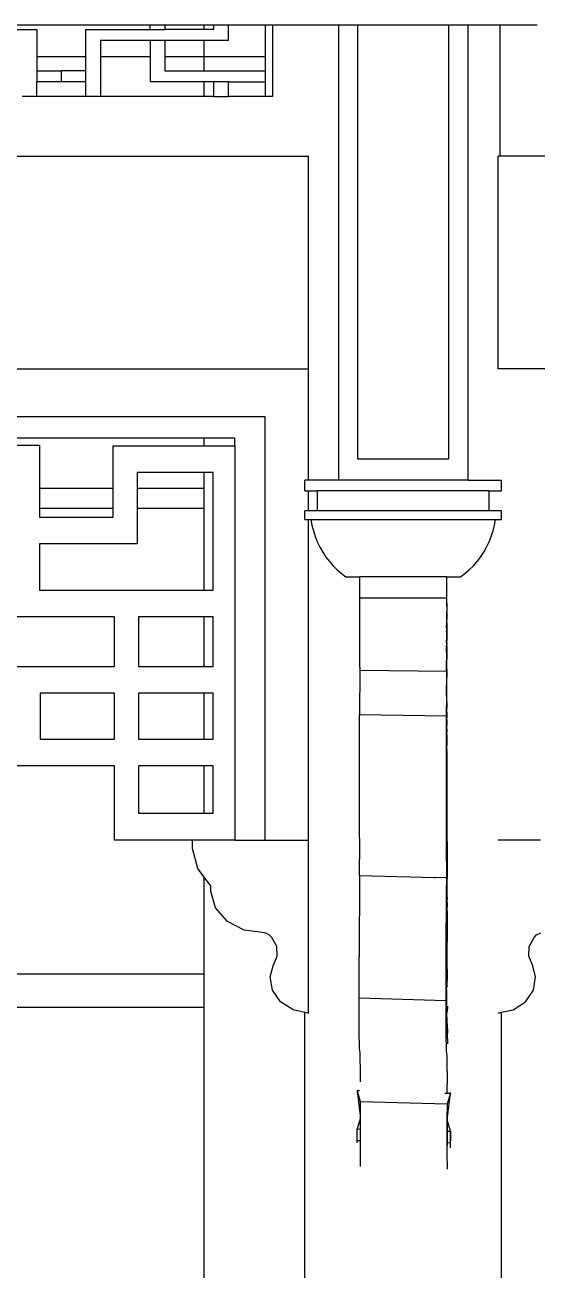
# Model space of a CAD drawing. Extents: x -24961 to 905641, y -154323 to 635957.
# Drawn here: x 426509 to 427280, y -117447 to -115574 of the extents above; entities that cross this region are included whole.
import ezdxf

# ---------------------------------------------------------------- set-up
doc = ezdxf.new("R2010")
doc.units = 0
doc.header["$LTSCALE"] = 1000
doc.header["$MEASUREMENT"] = 0
doc.layers.add('窗', color=154, linetype='Continuous')

msp = doc.modelspace()

# ---------------------------------------------------------------- linework, layer by layer
for p, q in [((426429.8, -115574.5), (426697.2, -115574.5)), ((426429.8, -115581.6), (426526.8, -115581.6)), ((426526.8, -115581.6), (426526.8, -115621.9)), ((426600.3, -115581.6), (426697.2, -115581.6)), ((426600.3, -115621.9), (426600.3, -115581.6)), ((426697.2, -115581.6), (426697.2, -115574.5)), ((426697.2, -115574.5), (426719.3, -115574.5)), ((426697.2, -115581.6), (426719.3, -115581.6)), ((426719.3, -115574.5), (426719.3, -115581.6)), ((426719.3, -115574.5), (426778.2, -115574.5)), ((426778.2, -115581.6), (426719.3, -115581.6)), ((426778.2, -115574.5), (426778.2, -115581.6)), ((426778.2, -115574.5), (426793.2, -115574.5)), ((426793.2, -115581.6), (426778.2, -115581.6)), ((426793.2, -115581.6), (426793.2, -115574.5)), ((426793.2, -115574.5), (426815.3, -115574.5)), ((426815.3, -115598.1), (426815.3, -115574.5)), ((426815.3, -115574.5), (426870.8, -115574.5)), ((426870.8, -115621.9), (426870.8, -115574.5)), ((426870.8, -115574.5), (426881.4, -115574.5)), ((426881.4, -115574.5), (426881.4, -115682.4)), ((426881.4, -115574.5), (426980.9, -115574.5)), ((426980.9, -115574.5), (427010.1, -115574.5)), ((426980.9, -115574.5), (426980.9, -116259.1)), ((427010.1, -116227.5), (427010.1, -115574.5)), ((427010.1, -115574.5), (427146.4, -115574.5)), ((427146.4, -115574.5), (427146.4, -116227.5)), ((427146.4, -115574.5), (427175.6, -115574.5)), ((427175.6, -115574.5), (427224.4, -115574.5)), ((427175.6, -115574.5), (427175.6, -116259.1)), ((427224.4, -115771.9), (427224.4, -115574.5)), ((427224.4, -115574.5), (427280, -115574.5)), ((426697.2, -115598.1), (426622.4, -115598.1)), ((426622.4, -115598.1), (426622.4, -115621.9)), ((426719.3, -115598.1), (426697.2, -115598.1)), ((426697.2, -115598.1), (426697.2, -115621.9)), ((426778.2, -115598.1), (426719.3, -115598.1)), ((426719.3, -115598.1), (426719.3, -115621.9)), ((426815.3, -115598.1), (426778.2, -115598.1)), ((426778.2, -115598.1), (426778.2, -115621.9)), ((426526.8, -115621.9), (426600.3, -115621.9)), ((426526.8, -115621.9), (426526.8, -115643.7)), ((426600.3, -115643.7), (426600.3, -115621.9)), ((426622.4, -115621.9), (426697.2, -115621.9)), ((426622.4, -115621.9), (426622.4, -115682.4)), ((426697.2, -115621.9), (426697.2, -115660.2)), ((426719.3, -115621.9), (426778.2, -115621.9)), ((426719.3, -115621.9), (426719.3, -115643.7)), ((426778.2, -115621.9), (426870.8, -115621.9)), ((426778.2, -115621.9), (426778.2, -115643.7)), ((426870.8, -115643.7), (426870.8, -115621.9)), ((426526.8, -115643.7), (426526.8, -115660.2)), ((426526.8, -115643.7), (426563.5, -115643.7)), ((426600.3, -115643.7), (426563.5, -115643.7)), ((426563.5, -115660.2), (426563.5, -115643.7)), ((426600.3, -115660.2), (426600.3, -115643.7)), ((426719.3, -115643.7), (426778.2, -115643.7)), ((426778.2, -115643.7), (426870.8, -115643.7)), ((426870.8, -115660.2), (426870.8, -115643.7)), ((426526.8, -115682.4), (426526.8, -115660.2)), ((426563.5, -115660.2), (426526.8, -115660.2)), ((426600.3, -115660.2), (426563.5, -115660.2)), ((426600.3, -115682.4), (426600.3, -115660.2)), ((426778.2, -115660.2), (426697.2, -115660.2)), ((426778.2, -115660.2), (426778.2, -115682.4)), ((426793.2, -115660.2), (426778.2, -115660.2)), ((426793.2, -115682.4), (426793.2, -115660.2)), ((426815.3, -115660.2), (426793.2, -115660.2)), ((426815.3, -115660.2), (426870.8, -115660.2)), ((426815.3, -115682.4), (426815.3, -115660.2)), ((426870.8, -115682.4), (426870.8, -115660.2)), ((426526.8, -115682.4), (426504.7, -115682.4)), ((426600.3, -115682.4), (426526.8, -115682.4)), ((426622.4, -115682.4), (426600.3, -115682.4)), ((426778.2, -115682.4), (426622.4, -115682.4)), ((426793.2, -115682.4), (426778.2, -115682.4)), ((426793.2, -115682.4), (426815.3, -115682.4)), ((426870.8, -115682.4), (426815.3, -115682.4)), ((426881.4, -115682.4), (426870.8, -115682.4)), ((422974.4, -115771.9), (426935.7, -115771.9)), ((426935.7, -116091.9), (426935.7, -115771.9)), ((427221.2, -116091.9), (427221.2, -115771.9)), ((427224.4, -115771.9), (427221.2, -115771.9)), ((431128.2, -115771.9), (427224.4, -115771.9)), ((424953.2, -116091.9), (426935.2, -116091.9)), ((426935.2, -116091.9), (426935.2, -116259.1)), ((426935.2, -116091.9), (426935.7, -116091.9)), ((429174.7, -116091.9), (427221.2, -116091.9)), ((426870.4, -116163.9), (424953.2, -116163.9)), ((426870.4, -116800.6), (426870.4, -116163.9)), ((426778.2, -116195.9), (425166.8, -116195.9)), ((426778.2, -116195.9), (426778.2, -116207.5)), ((426824.5, -116195.9), (426778.2, -116195.9)), ((426824.5, -116207.5), (426824.5, -116195.9)), ((426176.2, -116206.6), (426530.8, -116206.6)), ((426530.8, -116206.6), (426530.8, -116271.9)), ((426641.6, -116207.5), (426778.2, -116207.5)), ((426641.6, -116271.9), (426641.6, -116207.5)), ((426778.2, -116207.5), (426824.5, -116207.5)), ((426824.5, -116207.5), (426824.5, -116800.6)), ((427146.4, -116227.5), (427010.1, -116227.5)), ((426778.2, -116247.5), (426677.5, -116247.5)), ((426677.5, -116247.5), (426677.5, -116271.9)), ((426791.9, -116247.5), (426778.2, -116247.5)), ((426778.2, -116247.5), (426778.2, -116271.9)), ((426791.9, -116424.6), (426791.9, -116247.5)), ((426641.6, -116271.9), (426530.8, -116271.9)), ((426530.8, -116271.9), (426530.8, -116301.9)), ((426641.6, -116301.9), (426641.6, -116271.9)), ((426778.2, -116271.9), (426677.5, -116271.9)), ((426677.5, -116271.9), (426677.5, -116301.9)), ((426778.2, -116271.9), (426778.2, -116301.9)), ((426930.3, -116275.1), (426930.3, -116259.1)), ((426935.2, -116259.1), (426930.3, -116259.1)), ((426930.3, -116275.1), (426935.2, -116275.1)), ((426980.9, -116259.1), (426935.2, -116259.1)), ((426935.2, -116275.1), (426935.2, -116305.5)), ((426935.2, -116275.1), (426949.1, -116275.1)), ((426949.1, -116305.5), (426949.1, -116275.1)), ((427207.4, -116275.1), (426949.1, -116275.1)), ((427175.6, -116259.1), (426980.9, -116259.1)), ((427175.6, -116259.1), (427226.2, -116259.1)), ((427207.4, -116305.5), (427207.4, -116275.1)), ((427207.4, -116275.1), (427226.2, -116275.1)), ((427226.2, -116275.1), (427226.2, -116259.1)), ((426641.6, -116301.9), (426530.8, -116301.9)), ((426530.8, -116301.9), (426530.8, -116314.8)), ((426641.6, -116314.8), (426641.6, -116301.9)), ((426778.2, -116301.9), (426677.5, -116301.9)), ((426677.5, -116301.9), (426677.5, -116354.8)), ((426778.2, -116301.9), (426778.2, -116424.6)), ((426930.3, -116318.3), (426930.3, -116305.5)), ((426935.2, -116305.5), (426930.3, -116305.5)), ((426949.1, -116305.5), (426935.2, -116305.5)), ((427207.4, -116305.5), (426949.1, -116305.5)), ((427226.2, -116305.5), (427207.4, -116305.5)), ((427226.2, -116318.3), (427226.2, -116305.5)), ((426530.8, -116314.8), (426641.6, -116314.8)), ((426930.3, -116318.3), (426935.2, -116318.3)), ((426935.2, -116318.3), (426935.2, -116800.6)), ((426935.2, -116318.3), (426939.2, -116318.3)), ((426939.2, -116318.3), (426940.8, -116327)), ((426939.2, -116318.3), (427217.2, -116318.3)), ((426940.8, -116327), (426943, -116335.6)), ((427213.5, -116335.6), (427215.7, -116327)), ((427215.7, -116327), (427217.2, -116318.3)), ((427217.2, -116318.3), (427226.2, -116318.3)), ((426943, -116335.6), (426945.7, -116344)), ((426945.7, -116344), (426948.9, -116352.2)), ((427207.5, -116352.2), (427210.8, -116344)), ((427210.8, -116344), (427213.5, -116335.6)), ((426530.8, -116354.8), (426530.8, -116424.6)), ((426677.5, -116354.8), (426530.8, -116354.8)), ((426948.9, -116352.2), (426952.7, -116360.1)), ((426952.7, -116360.1), (426957, -116367.7)), ((426957, -116367.7), (426961.8, -116374.9)), ((427194.7, -116374.9), (427199.5, -116367.7)), ((427199.5, -116367.7), (427203.8, -116360.1)), ((427203.8, -116360.1), (427207.5, -116352.2)), ((426961.8, -116374.9), (426967, -116381.8)), ((426967, -116381.8), (426972.7, -116388.2)), ((426972.7, -116388.2), (426978.8, -116394.2)), ((427177.7, -116394.2), (427183.8, -116388.2)), ((427183.8, -116388.2), (427189.5, -116381.8)), ((427189.5, -116381.8), (427194.7, -116374.9)), ((426978.8, -116394.2), (426985.2, -116399.7)), ((426985.2, -116399.7), (426992, -116404.7)), ((426992, -116404.7), (427012.8, -116404.7)), ((427143.7, -116404.7), (427012.8, -116404.7)), ((427012.8, -116436.6), (427012.8, -116404.7)), ((427143.7, -116404.7), (427164.4, -116404.7)), ((427143.7, -116435.9), (427143.7, -116404.7)), ((427164.4, -116404.7), (427171.2, -116399.7)), ((427171.2, -116399.7), (427177.7, -116394.2)), ((426530.8, -116424.6), (426778.2, -116424.6)), ((426778.2, -116424.6), (426791.9, -116424.6)), ((427012.7, -116540.5), (427012.8, -116436.6)), ((427143.7, -116437), (427012.8, -116436.6)), ((427143.7, -116436.7), (427143.7, -116435.9)), ((427143.7, -116437), (427143.7, -116436.7)), ((427143.7, -116444.8), (427143.7, -116437)), ((427143.7, -116444.8), (427143.7, -116445.1)), ((427143.7, -116445.1), (427143.7, -116455.2)), ((427143.7, -116449.5), (427143.7, -116445.1)), ((427143.7, -116449.5), (427143.7, -116456.3)), ((427143.7, -116455.3), (427143.7, -116455.2)), ((427143.7, -116455.3), (427143.7, -116456.3)), ((427143.7, -116456.3), (427143.7, -116456.3)), ((427143.7, -116457.1), (427143.7, -116456.3)), ((427143.7, -116458.3), (427143.7, -116456.3)), ((427143.7, -116458.9), (427143.7, -116457.1)), ((427143.7, -116458.5), (427143.7, -116458.3)), ((427143.7, -116458.9), (427143.7, -116458.5)), ((427143.7, -116458.9), (427143.7, -116458.9)), ((427143.7, -116458.9), (427143.7, -116461.7)), ((427143.7, -116461.7), (427143.7, -116458.9)), ((427143.7, -116461.7), (427143.7, -116461.7)), ((427143.7, -116468.7), (427143.7, -116461.7)), ((427143.7, -116462.3), (427143.7, -116461.7)), ((427143.7, -116462.3), (427143.7, -116468.7)), ((426643.4, -116464.6), (426494.9, -116464.6)), ((426643.4, -116539.6), (426643.4, -116464.6)), ((426679.4, -116464.6), (426679.4, -116539.6)), ((426778.2, -116464.6), (426679.4, -116464.6)), ((426778.2, -116464.6), (426778.2, -116539.6)), ((426791.9, -116464.6), (426778.2, -116464.6)), ((426791.9, -116539.6), (426791.9, -116464.6)), ((427143.6, -116473.2), (427143.7, -116471.2)), ((427143.6, -116473.2), (427143.7, -116473.2)), ((427143.6, -116473.2), (427143.7, -116474.4)), ((427143.6, -116480), (427143.7, -116474.4)), ((427143.6, -116480), (427143.7, -116480)), ((427143.7, -116482.3), (427143.6, -116480)), ((427143.7, -116468.7), (427143.7, -116468.7)), ((427143.7, -116473.2), (427143.7, -116468.7)), ((427143.7, -116469.2), (427143.7, -116468.7)), ((427143.7, -116471.2), (427143.7, -116469.2)), ((427143.7, -116473.2), (427143.7, -116474.9)), ((427143.7, -116474.9), (427143.7, -116480)), ((427143.7, -116480), (427143.7, -116486.8)), ((427143.6, -116486.3), (427143.7, -116484.9)), ((427143.6, -116486.8), (427143.6, -116486.3)), ((427143.6, -116486.8), (427143.7, -116486.8)), ((427143.7, -116486.8), (427143.6, -116486.8)), ((427143.6, -116489.2), (427143.6, -116497.6)), ((427143.7, -116489.2), (427143.6, -116489.2)), ((427143.7, -116497.6), (427143.6, -116497.6)), ((427143.6, -116497.6), (427143.6, -116498.4)), ((427143.7, -116498.4), (427143.6, -116498.4)), ((427143.6, -116498.4), (427143.6, -116500)), ((427143.6, -116500), (427143.7, -116500)), ((427143.6, -116501.5), (427143.6, -116500)), ((427143.7, -116500), (427143.6, -116501.5)), ((427143.7, -116483.7), (427143.7, -116482.3)), ((427143.7, -116484.9), (427143.7, -116483.7)), ((427143.7, -116489.2), (427143.7, -116486.8)), ((427143.7, -116486.8), (427143.7, -116494.8)), ((427143.7, -116494.8), (427143.7, -116495)), ((427143.7, -116495), (427143.7, -116497.6)), ((427143.7, -116495), (427143.7, -116498.4)), ((427143.7, -116497.6), (427143.7, -116500)), ((427143.7, -116498.9), (427143.7, -116498.4)), ((427143.7, -116500), (427143.7, -116498.9)), ((427143.7, -116500.8), (427143.7, -116500)), ((427143.7, -116500), (427143.7, -116500)), ((427143.7, -116503.7), (427143.7, -116500)), ((427143.6, -116503.5), (427143.6, -116501.5)), ((427143.6, -116503.5), (427143.6, -116503.7)), ((427143.7, -116503.7), (427143.6, -116503.7)), ((427143.6, -116503.7), (427143.6, -116508.4)), ((427143.7, -116503.7), (427143.6, -116508.4)), ((427143.6, -116510.1), (427143.6, -116508.4)), ((427143.6, -116510.1), (427143.7, -116510.4)), ((427143.6, -116511.7), (427143.7, -116510.4)), ((427143.7, -116510.4), (427143.6, -116511.7)), ((427143.6, -116511.7), (427143.6, -116511.7)), ((427143.6, -116512.1), (427143.6, -116511.7)), ((427143.6, -116512.1), (427143.6, -116511.7)), ((427143.6, -116513.2), (427143.6, -116512.1)), ((427143.6, -116517), (427143.6, -116513.2)), ((427143.6, -116518.6), (427143.6, -116517)), ((427143.7, -116517), (427143.6, -116517)), ((427143.6, -116518.6), (427143.6, -116520.7)), ((427143.7, -116518.6), (427143.6, -116518.6)), ((427143.7, -116503.7), (427143.7, -116500.8)), ((427143.7, -116503.7), (427143.7, -116503.7)), ((427143.7, -116508.9), (427143.7, -116503.7)), ((427143.7, -116508.9), (427143.7, -116503.7)), ((427143.7, -116508.9), (427143.7, -116506.4)), ((427143.7, -116508.9), (427143.7, -116510.8)), ((427143.7, -116510.8), (427143.7, -116511.2)), ((427143.7, -116511.4), (427143.7, -116511.2)), ((427143.7, -116512), (427143.7, -116511.4)), ((427143.7, -116517), (427143.7, -116512)), ((427143.8, -116512.4), (427143.7, -116512)), ((427143.8, -116512.4), (427143.7, -116517)), ((427143.7, -116518.6), (427143.7, -116517)), ((427143.7, -116518.6), (427143.7, -116521.8)), ((427143.6, -116520.7), (427143.6, -116521)), ((427143.6, -116521), (427143.6, -116525.9)), ((427143.6, -116525.9), (427143.6, -116530.1)), ((427143.6, -116530.1), (427143.6, -116530.6)), ((427143.6, -116531.3), (427143.6, -116530.6)), ((427143.7, -116530.6), (427143.6, -116530.6)), ((427143.6, -116534.7), (427143.6, -116531.3)), ((427143.6, -116535.4), (427143.6, -116534.7)), ((427143.6, -116541.9), (427143.6, -116535.4)), ((427143.6, -116535.4), (427143.7, -116551.8)), ((427143.7, -116521.8), (427143.8, -116528.3)), ((427143.7, -116530.6), (427143.8, -116528.3)), ((427143.7, -116534), (427143.7, -116530.6)), ((427143.8, -116565.4), (427143.7, -116534)), ((427143.7, -116579.1), (427143.7, -116534)), ((426377.9, -116539.6), (426643.4, -116539.6)), ((426679.4, -116539.6), (426778.2, -116539.6)), ((426778.2, -116539.6), (426791.9, -116539.6)), ((427012.7, -116545.4), (427012.6, -116611.6)), ((427012.7, -116540.5), (427012.7, -116545.4)), ((427143.6, -116546.9), (427012.7, -116545.4)), ((427143.6, -116546.9), (427143.6, -116541.9)), ((427143.6, -116546.9), (427143.6, -116551.8)), ((427143.6, -116551.8), (427143.7, -116551.8)), ((427143.6, -116551.8), (427143.6, -116569.9)), ((427143.6, -116583.3), (427143.7, -116551.8)), ((427143.7, -116551.8), (427143.7, -116556.1)), ((427143.7, -116579.1), (427143.7, -116556.1)), ((427143.6, -116569.9), (427143.5, -116613.6)), ((427143.6, -116569.9), (427143.6, -116587.8)), ((427143.8, -116603.5), (427143.8, -116565.4)), ((427144.1, -116722.4), (427143.8, -116565.4)), ((426531.7, -116579.6), (426531.7, -116648.9)), ((426643.4, -116579.6), (426531.7, -116579.6)), ((426643.4, -116648.9), (426643.4, -116579.6)), ((426679.4, -116579.6), (426679.4, -116648.9)), ((426778.2, -116579.6), (426679.4, -116579.6)), ((426778.2, -116579.6), (426778.2, -116648.9)), ((426791.9, -116579.6), (426778.2, -116579.6)), ((426791.9, -116648.9), (426791.9, -116579.6)), ((427143.6, -116583.3), (427143.6, -116587.8)), ((427143.6, -116587.8), (427143.6, -116589)), ((427143.6, -116587.8), (427143.6, -116587.8)), ((427143.6, -116587.8), (427143.6, -116589)), ((427143.6, -116589), (427143.6, -116589.4)), ((427143.6, -116589.4), (427143.6, -116592.5)), ((427143.7, -116592.5), (427143.6, -116592.5)), ((427143.6, -116592.5), (427143.6, -116592.5)), ((427143.6, -116592.5), (427143.6, -116592.8)), ((427143.6, -116592.8), (427143.6, -116598.7)), ((427143.8, -116603.5), (427143.7, -116579.1)), ((427143.7, -116600.9), (427143.7, -116592.5)), ((427143.7, -116592.5), (427143.7, -116596.6)), ((427012.3, -116797.6), (427012.6, -116611.6)), ((427012.6, -116611.6), (427143.5, -116613.6)), ((427143.7, -116596.6), (427143.6, -116608.3)), ((427143.6, -116600.4), (427143.6, -116598.7)), ((427143.6, -116603.2), (427143.6, -116600.4)), ((427143.6, -116603.5), (427143.6, -116603.2)), ((427143.6, -116603.5), (427143.7, -116603.5)), ((427143.6, -116608.3), (427143.6, -116603.5)), ((427143.6, -116608.3), (427143.6, -116608.3)), ((427143.6, -116608.3), (427143.7, -116608.3)), ((427143.6, -116608.3), (427143.6, -116609.4)), ((427143.6, -116611.7), (427143.7, -116608.3)), ((427143.6, -116609.8), (427143.6, -116608.3)), ((427143.6, -116609.4), (427143.6, -116611.7)), ((427143.6, -116611.7), (427143.6, -116609.8)), ((427143.6, -116611.7), (427143.6, -116611.8)), ((427143.6, -116611.7), (427143.6, -116611.7)), ((427143.6, -116614.4), (427143.6, -116611.7)), ((427143.7, -116612), (427143.6, -116611.8)), ((427143.6, -116612.1), (427143.7, -116612)), ((427143.6, -116612.1), (427143.6, -116614)), ((427143.7, -116614.4), (427143.6, -116612.1)), ((427143.7, -116603.5), (427143.7, -116600.9)), ((427143.7, -116603.5), (427143.8, -116603.5)), ((427143.7, -116613.4), (427143.7, -116603.5)), ((427143.7, -116608.3), (427143.7, -116613.4)), ((427143.8, -116603.5), (427143.8, -116603.5)), ((427143.8, -116614.4), (427143.8, -116603.5)), ((427143.9, -116666.8), (427143.8, -116603.5)), ((427143.5, -116632.7), (427143.5, -116613.6)), ((427143.6, -116631.2), (427143.5, -116631.2)), ((427143.6, -116614.4), (427143.6, -116614)), ((427143.6, -116614.4), (427143.6, -116614.4)), ((427143.6, -116614.4), (427143.7, -116614.4)), ((427143.6, -116614.4), (427143.6, -116615.3)), ((427143.6, -116614.4), (427143.6, -116616.7)), ((427143.6, -116615.3), (427143.7, -116614.8)), ((427143.7, -116616.7), (427143.6, -116615.3)), ((427143.6, -116616.7), (427143.6, -116615.3)), ((427143.6, -116616.7), (427143.6, -116616.7)), ((427143.6, -116616.7), (427143.7, -116616.7)), ((427143.6, -116616.7), (427143.6, -116617)), ((427143.6, -116616.7), (427143.6, -116622.8)), ((427143.6, -116617), (427143.7, -116617)), ((427143.6, -116617), (427143.6, -116622.8)), ((427143.6, -116622.8), (427143.6, -116622.8)), ((427143.6, -116622.8), (427143.7, -116622.9)), ((427143.6, -116624.4), (427143.6, -116622.8)), ((427143.6, -116622.8), (427143.6, -116624.7)), ((427143.7, -116624.3), (427143.6, -116625.7)), ((427143.6, -116624.7), (427143.6, -116624.4)), ((427143.6, -116624.7), (427143.6, -116624.7)), ((427143.6, -116624.7), (427143.6, -116624.7)), ((427143.6, -116624.9), (427143.6, -116624.7)), ((427143.6, -116624.7), (427143.6, -116626.7)), ((427143.6, -116625.7), (427143.6, -116624.9)), ((427143.6, -116625.8), (427143.6, -116625.7)), ((427143.6, -116625.9), (427143.6, -116625.8)), ((427143.6, -116626.1), (427143.6, -116625.9)), ((427143.6, -116626.5), (427143.6, -116626.1)), ((427143.6, -116626.5), (427143.6, -116627.9)), ((427143.6, -116626.7), (427143.6, -116627.9)), ((427143.6, -116627.9), (427143.6, -116628.4)), ((427143.6, -116628.4), (427143.7, -116628.4)), ((427143.6, -116628.4), (427143.6, -116628.8)), ((427143.7, -116628.4), (427143.6, -116628.9)), ((427143.6, -116628.8), (427143.6, -116630.5)), ((427143.6, -116628.9), (427143.6, -116628.8)), ((427143.6, -116630.5), (427143.6, -116628.9)), ((427143.6, -116630.5), (427143.6, -116630.7)), ((427143.6, -116631), (427143.6, -116630.7)), ((427143.6, -116630.7), (427143.6, -116631)), ((427143.6, -116631.2), (427143.6, -116631)), ((427143.6, -116631), (427143.7, -116631.2)), ((427143.6, -116631), (427143.6, -116631.2)), ((427143.6, -116631.2), (427143.6, -116631)), ((427143.7, -116631.2), (427143.6, -116631.2)), ((427143.6, -116631.7), (427143.6, -116631.2)), ((427143.6, -116633.2), (427143.6, -116631.2)), ((427143.7, -116631.3), (427143.6, -116631.7)), ((427143.6, -116631.7), (427143.6, -116631.7)), ((427143.6, -116632.5), (427143.6, -116631.7)), ((427143.6, -116631.7), (427143.6, -116632.5)), ((427143.7, -116613.4), (427143.7, -116614.4)), ((427143.7, -116614.8), (427143.7, -116614.4)), ((427143.7, -116614.4), (427143.7, -116614.4)), ((427143.7, -116614.4), (427143.8, -116614.4)), ((427143.7, -116614.4), (427143.7, -116616.7)), ((427143.8, -116620), (427143.7, -116616.7)), ((427143.7, -116616.8), (427143.7, -116616.7)), ((427143.7, -116616.7), (427143.7, -116616.7)), ((427143.7, -116616.7), (427143.8, -116616.7)), ((427143.7, -116617), (427143.7, -116616.8)), ((427143.8, -116620), (427143.7, -116626.2)), ((427143.7, -116622.9), (427143.7, -116623.4)), ((427143.7, -116623.4), (427143.7, -116624.1)), ((427143.7, -116624.1), (427143.7, -116624.3)), ((427143.7, -116624.3), (427143.7, -116628.1)), ((427143.7, -116628.4), (427143.7, -116624.3)), ((427143.7, -116626.2), (427143.7, -116628.4)), ((427143.7, -116628.1), (427143.7, -116628.4)), ((427143.7, -116628.4), (427143.7, -116628.4)), ((427143.7, -116631.2), (427143.7, -116628.4)), ((427143.7, -116631.2), (427143.7, -116631.3)), ((427143.8, -116643.7), (427143.7, -116631.2)), ((427143.7, -116631.2), (427143.7, -116631.2)), ((427143.8, -116614.8), (427143.8, -116614.4)), ((427143.8, -116616.7), (427143.8, -116614.8)), ((427143.8, -116614.8), (427143.8, -116616.7)), ((427143.8, -116622), (427143.8, -116616.7)), ((427143.8, -116622), (427143.8, -116620)), ((427143.8, -116629.4), (427143.8, -116622)), ((427143.8, -116629.4), (427143.8, -116629.5)), ((427143.8, -116631.2), (427143.8, -116629.5)), ((426531.7, -116648.9), (426643.4, -116648.9)), ((426679.4, -116648.9), (426778.2, -116648.9)), ((426778.2, -116648.9), (426791.9, -116648.9)), ((427143.2, -116832.6), (427143.5, -116645.1)), ((427143.2, -116800.8), (427143.4, -116645.1)), ((427143.5, -116632.7), (427143.4, -116643)), ((427143.5, -116643), (427143.4, -116643)), ((427143.4, -116643), (427143.4, -116645.1)), ((427143.5, -116645.1), (427143.4, -116645.1)), ((427143.5, -116643), (427143.5, -116632.7)), ((427143.6, -116633.2), (427143.5, -116633.2)), ((427143.6, -116643), (427143.5, -116643)), ((427143.5, -116645.1), (427143.5, -116643)), ((427143.6, -116645.1), (427143.5, -116645.1)), ((427143.5, -116647.4), (427143.6, -116645.1)), ((427143.5, -116647.4), (427143.5, -116647.4)), ((427143.6, -116652.5), (427143.5, -116647.4)), ((427143.6, -116632.5), (427143.6, -116632.9)), ((427143.6, -116632.9), (427143.6, -116633.2)), ((427143.6, -116633.2), (427143.7, -116633.4)), ((427143.6, -116643), (427143.6, -116633.2)), ((427143.7, -116635.4), (427143.6, -116637.9)), ((427143.6, -116637.9), (427143.7, -116637.9)), ((427143.6, -116637.9), (427143.6, -116638)), ((427143.6, -116638), (427143.7, -116638)), ((427143.6, -116640.6), (427143.7, -116638)), ((427143.6, -116638), (427143.6, -116642.4)), ((427143.6, -116640.6), (427143.7, -116641.1)), ((427143.6, -116642.4), (427143.7, -116641.1)), ((427143.6, -116642.4), (427143.7, -116642.4)), ((427143.6, -116642.4), (427143.6, -116643)), ((427143.6, -116643), (427143.6, -116642.4)), ((427143.6, -116643), (427143.6, -116643)), ((427143.6, -116643.8), (427143.6, -116643)), ((427143.6, -116643), (427143.6, -116645.1)), ((427143.6, -116643.8), (427143.7, -116643.8)), ((427143.6, -116644.5), (427143.6, -116643.8)), ((427143.6, -116644.7), (427143.6, -116644.5)), ((427143.6, -116644.7), (427143.6, -116645.1)), ((427143.6, -116644.7), (427143.6, -116645.1)), ((427143.6, -116645.1), (427143.6, -116645.1)), ((427143.6, -116645.1), (427143.6, -116647.4)), ((427143.6, -116647.4), (427143.6, -116645.1)), ((427143.6, -116645.1), (427143.6, -116650.1)), ((427143.7, -116647.4), (427143.6, -116647.4)), ((427143.6, -116649.6), (427143.6, -116647.4)), ((427143.6, -116649.6), (427143.7, -116649.6)), ((427143.6, -116650.1), (427143.6, -116649.6)), ((427143.6, -116650.1), (427143.7, -116649.6)), ((427143.6, -116650.1), (427143.6, -116650.1)), ((427143.7, -116651.4), (427143.6, -116650.1)), ((427143.6, -116651.6), (427143.6, -116650.1)), ((427143.7, -116633.4), (427143.7, -116635.4)), ((427143.7, -116635.4), (427143.7, -116637)), ((427143.7, -116637), (427143.7, -116637.9)), ((427143.7, -116637.9), (427143.7, -116638)), ((427143.7, -116637.9), (427143.7, -116637.9)), ((427143.7, -116641.1), (427143.7, -116642.4)), ((427143.7, -116642.7), (427143.7, -116642.4)), ((427143.7, -116643.2), (427143.7, -116642.7)), ((427143.7, -116643.2), (427143.7, -116643.8)), ((427143.7, -116643.8), (427143.7, -116646)), ((427143.7, -116646), (427143.7, -116647.4)), ((427143.8, -116647.4), (427143.7, -116647.4)), ((427143.7, -116647.4), (427143.7, -116649.6)), ((427143.7, -116649.6), (427143.7, -116651.4)), ((427143.7, -116649.6), (427143.8, -116649.6)), ((427143.8, -116647.2), (427143.8, -116643.7)), ((427143.8, -116647.4), (427143.8, -116647.2)), ((427143.8, -116647.4), (427143.8, -116648.1)), ((427143.8, -116649.4), (427143.8, -116647.4)), ((427143.8, -116648.3), (427143.8, -116648.1)), ((427143.8, -116648.3), (427143.8, -116649.4)), ((427143.8, -116648.3), (427143.8, -116651.6)), ((427143.8, -116649.6), (427143.8, -116649.4)), ((427143.8, -116649.6), (427143.8, -116650.5)), ((427143.8, -116650.5), (427143.8, -116651.6)), ((427143.6, -116652.5), (427143.5, -116652.5)), ((427143.6, -116658.4), (427143.5, -116658.4)), ((427143.5, -116662.6), (427143.6, -116658.4)), ((427143.5, -116662.6), (427143.5, -116673.5)), ((427143.6, -116651.6), (427143.7, -116651.6)), ((427143.6, -116652.5), (427143.6, -116651.6)), ((427143.7, -116652.5), (427143.6, -116652.5)), ((427143.7, -116652.5), (427143.6, -116654)), ((427143.6, -116654), (427143.6, -116652.5)), ((427143.6, -116658.4), (427143.6, -116652.5)), ((427143.6, -116654), (427143.6, -116654)), ((427143.6, -116654), (427143.6, -116655.3)), ((427143.6, -116655.3), (427143.6, -116654)), ((427143.6, -116655.3), (427143.6, -116655.4)), ((427143.6, -116655.3), (427143.8, -116655.3)), ((427143.6, -116655.4), (427143.6, -116656.6)), ((427143.6, -116656.6), (427143.6, -116655.4)), ((427143.6, -116656.6), (427143.6, -116656.6)), ((427143.6, -116656.6), (427143.6, -116658.3)), ((427143.6, -116656.6), (427143.7, -116658.3)), ((427143.6, -116658.3), (427143.6, -116658.4)), ((427143.6, -116658.3), (427143.7, -116658.3)), ((427143.6, -116658.4), (427143.6, -116661.4)), ((427143.6, -116669.1), (427143.6, -116661.4)), ((427143.6, -116673.5), (427143.6, -116669.1)), ((427143.6, -116669.1), (427143.6, -116675.3)), ((427143.7, -116651.4), (427143.7, -116651.6)), ((427143.7, -116651.6), (427143.7, -116652.1)), ((427143.7, -116651.6), (427143.8, -116651.6)), ((427143.7, -116652.5), (427143.7, -116652.1)), ((427143.7, -116658.3), (427143.8, -116658.3)), ((427143.7, -116676.5), (427143.7, -116658.3)), ((427143.8, -116654.4), (427143.8, -116651.6)), ((427143.8, -116651.6), (427143.8, -116654)), ((427143.8, -116651.6), (427143.8, -116651.6)), ((427143.8, -116654), (427143.8, -116655.3)), ((427143.8, -116655.3), (427143.8, -116654.4)), ((427143.8, -116655.3), (427143.8, -116655.8)), ((427143.8, -116655.8), (427143.8, -116655.9)), ((427143.8, -116655.9), (427143.8, -116657.3)), ((427143.8, -116657.3), (427143.8, -116657.4)), ((427143.8, -116657.4), (427143.8, -116658.3)), ((427143.8, -116658.3), (427143.8, -116657.4)), ((427143.8, -116659.7), (427143.8, -116658.3)), ((427143.8, -116658.3), (427143.8, -116658.3)), ((427143.8, -116662.4), (427143.8, -116659.7)), ((427143.8, -116664), (427143.8, -116662.4)), ((427143.8, -116664), (427143.8, -116665)), ((427143.8, -116669.1), (427143.8, -116665)), ((427143.8, -116669.1), (427143.8, -116673)), ((427143.9, -116666.8), (427143.9, -116669.7)), ((427143.5, -116673.5), (427143.5, -116673.5)), ((427143.6, -116673.7), (427143.5, -116673.5)), ((427143.5, -116673.8), (427143.5, -116673.5)), ((427143.5, -116673.8), (427143.6, -116673.7)), ((427143.5, -116673.8), (427143.5, -116673.8)), ((427143.5, -116676.4), (427143.5, -116673.8)), ((427143.6, -116676.4), (427143.5, -116676.4)), ((427143.5, -116677), (427143.5, -116676.4)), ((427143.5, -116677), (427143.6, -116677)), ((427143.5, -116680.2), (427143.5, -116677)), ((427143.5, -116682.3), (427143.5, -116680.2)), ((427143.5, -116682.3), (427143.6, -116682.3)), ((427143.5, -116684.5), (427143.5, -116682.3)), ((427143.6, -116684.5), (427143.5, -116684.5)), ((427143.5, -116686.3), (427143.5, -116684.5)), ((427143.5, -116686.3), (427143.6, -116686.3)), ((427143.5, -116690.6), (427143.5, -116686.3)), ((427143.6, -116673.7), (427143.6, -116673.5)), ((427143.6, -116676.4), (427143.6, -116675.3)), ((427143.7, -116676.5), (427143.6, -116676.4)), ((427143.6, -116677), (427143.6, -116676.4)), ((427143.6, -116677), (427143.7, -116677)), ((427143.6, -116682.3), (427143.6, -116677)), ((427143.6, -116684.5), (427143.6, -116682.3)), ((427143.6, -116682.3), (427143.7, -116682.3)), ((427143.6, -116685.6), (427143.6, -116684.5)), ((427143.7, -116684.5), (427143.6, -116684.5)), ((427143.6, -116685.6), (427143.6, -116686.3)), ((427143.6, -116686.3), (427143.6, -116690.6)), ((427143.6, -116686.3), (427143.7, -116686.3)), ((427143.7, -116676.5), (427143.7, -116676.5)), ((427143.7, -116676.5), (427143.7, -116677)), ((427143.7, -116677), (427143.7, -116676.5)), ((427143.7, -116679.7), (427143.7, -116677)), ((427143.7, -116677), (427143.7, -116677.6)), ((427143.7, -116677), (427143.7, -116677)), ((427143.7, -116677), (427143.8, -116677)), ((427143.7, -116677), (427143.7, -116682.3)), ((427143.8, -116682.3), (427143.7, -116677.6)), ((427143.7, -116679.7), (427143.7, -116682.3)), ((427143.7, -116682.3), (427143.7, -116684.5)), ((427143.7, -116682.3), (427143.8, -116682.3)), ((427143.7, -116684.5), (427143.7, -116686.3)), ((427143.8, -116684.5), (427143.7, -116684.5)), ((427143.7, -116686.8), (427143.7, -116686.3)), ((427143.7, -116686.3), (427143.8, -116686.3)), ((427143.7, -116689.6), (427143.7, -116686.8)), ((427143.9, -116674.9), (427143.8, -116673)), ((427143.9, -116674.9), (427143.8, -116677)), ((427143.8, -116677), (427143.8, -116679.4)), ((427143.8, -116677), (427143.9, -116677)), ((427143.8, -116679.4), (427143.9, -116682.3)), ((427143.8, -116682.3), (427143.9, -116682.3)), ((427143.8, -116682.3), (427143.8, -116684.5)), ((427143.8, -116684.5), (427143.8, -116684.5)), ((427143.8, -116684.5), (427143.8, -116686.3)), ((427143.8, -116686.3), (427143.8, -116690.9)), ((427143.8, -116686.3), (427143.9, -116686.3)), ((427143.9, -116669.7), (427143.9, -116675.2)), ((427143.9, -116677), (427143.9, -116674.9)), ((427143.9, -116675.9), (427143.9, -116675.2)), ((427143.9, -116681.4), (427143.9, -116675.9)), ((427143.9, -116675.9), (427143.9, -116677)), ((427143.9, -116684.4), (427143.9, -116681.4)), ((427143.9, -116684.5), (427143.9, -116682.3)), ((427143.9, -116685.1), (427143.9, -116684.4)), ((427143.9, -116685.2), (427143.9, -116684.5)), ((427143.9, -116684.5), (427143.9, -116685.1)), ((427143.9, -116685.1), (427143.9, -116685.2)), ((427143.9, -116685.8), (427143.9, -116685.2)), ((427143.9, -116686.3), (427143.9, -116685.8)), ((427143.9, -116686.3), (427143.9, -116686.5)), ((427143.9, -116686.5), (427143.9, -116687.9)), ((427143.9, -116687.9), (427143.9, -116689.3)), ((427143.9, -116688.9), (427143.9, -116687.9)), ((426643.4, -116688.9), (426495.8, -116688.9)), ((426643.4, -116800.6), (426643.4, -116688.9)), ((426679.4, -116688.9), (426679.4, -116760)), ((426778.2, -116688.9), (426679.4, -116688.9)), ((426778.2, -116688.9), (426778.2, -116760)), ((426791.9, -116688.9), (426778.2, -116688.9)), ((426791.9, -116760), (426791.9, -116688.9)), ((427143.6, -116690.6), (427143.5, -116690.6)), ((427143.5, -116690.9), (427143.5, -116690.6)), ((427143.5, -116690.9), (427143.8, -116690.9)), ((427143.5, -116743.2), (427143.5, -116690.9)), ((427143.6, -116690.6), (427143.7, -116689.6)), ((427143.8, -116690.9), (427143.9, -116690.9)), ((427143.8, -116714.6), (427143.8, -116690.9)), ((427143.9, -116689.3), (427143.9, -116688.9)), ((427143.9, -116689.3), (427143.9, -116690.3)), ((427143.9, -116690.3), (427143.9, -116690.9)), ((427143.9, -116690.9), (427144.1, -116812.5)), ((427143.8, -116714.6), (427143.8, -116738.3)), ((427143.5, -116743.2), (427143.5, -116761.4)), ((427143.8, -116738.3), (427143.7, -116758.4)), ((426679.4, -116760), (426778.2, -116760)), ((426778.2, -116760), (426791.9, -116760)), ((427143.6, -116766.7), (427143.5, -116761.4)), ((427143.7, -116758.4), (427143.6, -116766.7)), ((427143.7, -116768), (427143.7, -116758.4)), ((427143.7, -116768), (427143.6, -116767.9)), ((427143.7, -116773.9), (427143.6, -116773.9)), ((427143.6, -116776.7), (427143.7, -116776.7)), ((427143.8, -116768), (427143.7, -116768.1)), ((427143.7, -116770.5), (427143.7, -116768)), ((427143.7, -116768.1), (427143.7, -116770.5)), ((427143.8, -116770.1), (427143.7, -116768.1)), ((427143.7, -116770.5), (427143.7, -116773.3)), ((427143.7, -116773.9), (427143.7, -116772.9)), ((427143.7, -116773.3), (427143.7, -116773.9)), ((427143.7, -116774.6), (427143.7, -116773.9)), ((427143.7, -116776.7), (427143.7, -116773.9)), ((427143.7, -116774.7), (427143.7, -116774.6)), ((427143.7, -116774.9), (427143.7, -116774.6)), ((427143.7, -116774.7), (427143.8, -116777)), ((427143.7, -116776.7), (427143.7, -116774.7)), ((427143.7, -116774.9), (427143.7, -116776.7)), ((427143.7, -116780), (427143.7, -116776.7)), ((427143.7, -116776.7), (427143.7, -116776.7)), ((427143.7, -116780), (427143.7, -116783.2)), ((427143.8, -116774.3), (427143.8, -116770.1)), ((427143.8, -116779.8), (427143.8, -116774.3)), ((427143.8, -116780.4), (427143.8, -116777)), ((427143.8, -116792.6), (427143.8, -116779.8)), ((427143.8, -116780.4), (427143.8, -116788.2)), ((427012.3, -116797.6), (427012.4, -116829.1)), ((427143.7, -116791.5), (427143.7, -116783.2)), ((427143.8, -116790), (427143.7, -116792.5)), ((427143.7, -116792.5), (427143.7, -116791.5)), ((427143.7, -116791.5), (427143.7, -116792.5)), ((427143.7, -116792.5), (427143.7, -116799.6)), ((427143.7, -116792.5), (427143.7, -116792.5)), ((427143.7, -116792.5), (427143.7, -116792.5)), ((427143.7, -116802.7), (427143.8, -116799.1)), ((427143.7, -116799.6), (427143.7, -116803)), ((427143.8, -116790), (427143.8, -116788.2)), ((427143.8, -116799.1), (427143.8, -116792.6)), ((426761, -116800.6), (426643.4, -116800.6)), ((426760.8, -116813.1), (426761, -116800.6)), ((426768.9, -116843.3), (426760.8, -116813.1)), ((426824.5, -116800.6), (426761, -116800.6)), ((426824.5, -116800.6), (426870.4, -116800.6)), ((426870.4, -116800.6), (426935.2, -116800.6)), ((426935.2, -116800.6), (426935.2, -117060.8)), ((427143.2, -116800.8), (427143.2, -116832.6)), ((427143.7, -116803), (427143.7, -116802.7)), ((427144.2, -116802.8), (427144.2, -116842.1)), ((427285, -116800.6), (427221.2, -116800.6)), ((427012.5, -116849.5), (427012.4, -116829.1)), ((427143.2, -116832.6), (427143.3, -116853)), ((427144, -116826.5), (427143.7, -116928.5)), ((427143.9, -116823.2), (427144, -116823.3)), ((427144, -116826.5), (427143.9, -116826.5)), ((427144, -116826.5), (427144, -116823.3)), ((426778.2, -116855.7), (426768.9, -116843.3)), ((426788.5, -116869.3), (426778.2, -116855.7)), ((427012.6, -116853.7), (427012.1, -116976.1)), ((427012.6, -116853.7), (427012.5, -116849.5)), ((427012.6, -116853.7), (427126.1, -116856.8)), ((427143.3, -116853), (427143.4, -116857.2)), ((427144.2, -116842.1), (427144.1, -116876.2)), ((426788.4, -116877.9), (426788.5, -116869.3)), ((427126.1, -116856.8), (427126.1, -116857.8)), ((427143.4, -116857.2), (427126.1, -116856.8)), ((427143.4, -116858.7), (427143.1, -116925.8)), ((427143.6, -116869.6), (427143.3, -116916.5)), ((427143.4, -116858.7), (427143.4, -116857.2)), ((427143.4, -116916.5), (427143.6, -116869.6)), ((427143.7, -116856.9), (427143.6, -116858.8)), ((427143.7, -116856.9), (427143.6, -116869.6)), ((427143.6, -116858.8), (427143.6, -116869.6)), ((427143.6, -116869.6), (427143.6, -116869.6)), ((427143.7, -116869.6), (427143.7, -116869.6)), ((427144, -116901.5), (427144.1, -116869.6)), ((427144.1, -116869.6), (427144, -116883.2)), ((427144.1, -116869.6), (427144, -116869.6)), ((426795.7, -116902.6), (426788.4, -116877.9)), ((427144, -116883.2), (427143.9, -116912.4)), ((427144.1, -116886.9), (427144, -116902.3)), ((427144.1, -116876.2), (427144.1, -116886.9)), ((427144.1, -116886.9), (427144.3, -116886.9)), ((427144.2, -116894.2), (427144.3, -116886.9)), ((427144.3, -116886.9), (427144.4, -116887.7)), ((427144.4, -116887.7), (427144.4, -116889.6)), ((426813.4, -116923.1), (426795.7, -116902.6)), ((427143.9, -116912.4), (427143.9, -116916.5)), ((427144, -116916.5), (427144, -116901.5)), ((427144, -116902.3), (427144, -116916.5)), ((427144.2, -116894.6), (427144.1, -116908.6)), ((427144.1, -116916.5), (427144.1, -116908.6)), ((427144.2, -116894.6), (427144.2, -116894.2)), ((427144.5, -116917.1), (427144.3, -116908)), ((427144.3, -116908), (427144.3, -116908.2)), ((427144.3, -116908.2), (427144.3, -116910.3)), ((427144.3, -116910.3), (427144.3, -116914.1)), ((426838.8, -116936.1), (426813.4, -116923.1)), ((427142.9, -116979.9), (427143.1, -116929.3)), ((427143.1, -116925.8), (427143.1, -116925.8)), ((427143.1, -116926.1), (427143.1, -116925.8)), ((427143.1, -116926.1), (427143.1, -116926.1)), ((427143.1, -116927.3), (427143.1, -116926.1)), ((427143.1, -116927.3), (427143.1, -116927.3)), ((427143.1, -116929.3), (427143.1, -116927.3)), ((427143.1, -116929.3), (427143.1, -116929.3)), ((427143.2, -116925.8), (427143.3, -116925.8)), ((427143.3, -116926.1), (427143.2, -116926.1)), ((427143.2, -116927.3), (427143.3, -116927.3)), ((427143.2, -116929.3), (427143.3, -116929.3)), ((427143.2, -116931.4), (427143.3, -116931.4)), ((427143.3, -116916.5), (427143.3, -116916.5)), ((427143.3, -116916.5), (427143.4, -116916.5)), ((427143.3, -116916.5), (427143.3, -116925.8)), ((427143.3, -116925.8), (427143.3, -116926.1)), ((427143.3, -116925.8), (427143.4, -116925.8)), ((427143.3, -116926.1), (427143.3, -116927.3)), ((427143.3, -116927.3), (427143.4, -116927.3)), ((427143.3, -116927.3), (427143.3, -116929.3)), ((427143.3, -116929.3), (427143.4, -116929.3)), ((427143.3, -116929.3), (427143.3, -116931.4)), ((427143.3, -116931.4), (427143.4, -116931.4)), ((427143.3, -116931.4), (427143.3, -116931.7)), ((427143.4, -116923.9), (427143.4, -116916.5)), ((427143.4, -116925.8), (427143.4, -116923.9)), ((427143.4, -116927.3), (427143.4, -116925.8)), ((427143.4, -116929.3), (427143.4, -116927.3)), ((427143.4, -116931.4), (427143.4, -116929.3)), ((427143.4, -116931.7), (427143.4, -116931.4)), ((427143.7, -116929.3), (427143.7, -116928.5)), ((427143.7, -116931.4), (427143.7, -116929.3)), ((427143.7, -116932.2), (427143.7, -116931.4)), ((427143.9, -116927.3), (427143.8, -116950.1)), ((427143.9, -116916.5), (427144, -116916.5)), ((427143.9, -116916.5), (427143.9, -116925.8)), ((427143.9, -116925.8), (427144, -116916.5)), ((427143.9, -116925.8), (427143.9, -116925.8)), ((427143.9, -116925.8), (427143.9, -116927.3)), ((427143.9, -116927.3), (427143.9, -116925.8)), ((427143.9, -116927.3), (427143.9, -116927.3)), ((427143.9, -116941.1), (427143.9, -116927.3)), ((427144, -116916.5), (427144.1, -116916.5)), ((427144, -116916.5), (427144, -116916.5)), ((427144, -116916.5), (427144, -116925.8)), ((427144, -116925.8), (427144.1, -116925.8)), ((427144, -116925.8), (427144, -116927.3)), ((427144, -116927.3), (427144.1, -116927.3)), ((427144, -116927.3), (427144, -116934.2)), ((427144.1, -116925.8), (427144.1, -116916.5)), ((427144.1, -116927.3), (427144.1, -116925.8)), ((427144.1, -116927.4), (427144.1, -116927.3)), ((427144.1, -116936.5), (427144.1, -116927.4)), ((427144.3, -116914.1), (427144.3, -116916.5)), ((427144.3, -116918.4), (427144.3, -116916.5)), ((427144.3, -116916.5), (427144.4, -116916.8)), ((427144.3, -116916.5), (427144.3, -116916.5)), ((427144.3, -116916.5), (427144.3, -116919)), ((427144.3, -116922.1), (427144.3, -116918.4)), ((427144.3, -116919), (427144.3, -116922.1)), ((427144.3, -116922.1), (427144.3, -116924.1)), ((427144.3, -116924.1), (427144.3, -116926.7)), ((427144.3, -116927.3), (427144.3, -116926.7)), ((427144.4, -116916.8), (427144.4, -116922.9)), ((427144.4, -116922.9), (427144.5, -116931.7)), ((427144.4, -116926), (427144.4, -116925.8)), ((427144.4, -116926.7), (427144.4, -116926)), ((427144.5, -116935.1), (427144.4, -116926.7)), ((427144.4, -116926.7), (427144.4, -116934.8)), ((427144.5, -116921.4), (427144.5, -116917.1)), ((426870.1, -116940.4), (426838.8, -116936.1)), ((426876.5, -116943.1), (426870.1, -116940.4)), ((426880.3, -116947), (426876.5, -116943.1)), ((426887.7, -116960.5), (426880.3, -116947)), ((427143.2, -116940.5), (427143.1, -116968.5)), ((427143.2, -116931.7), (427143.3, -116931.7)), ((427143.2, -116932.2), (427143.3, -116932.2)), ((427143.3, -116932.2), (427143.2, -116940.5)), ((427143.2, -116967.3), (427143.3, -116940.5)), ((427143.2, -116940.5), (427143.2, -116940.5)), ((427143.2, -116940.5), (427143.3, -116940.5)), ((427143.3, -116931.7), (427143.4, -116931.7)), ((427143.3, -116931.7), (427143.3, -116932.2)), ((427143.3, -116932.2), (427143.4, -116932.2)), ((427143.3, -116940.5), (427143.4, -116932.2)), ((427143.4, -116932.2), (427143.4, -116931.7)), ((427143.6, -116976.5), (427143.7, -116932.2)), ((427143.8, -116950.1), (427143.8, -116968.5)), ((427143.9, -116968.5), (427143.9, -116941.1)), ((427144, -116934.2), (427144, -116954)), ((427144.1, -116944.7), (427144.1, -116936.5)), ((427144.1, -116950.9), (427144.1, -116944.7)), ((427144.4, -116943.3), (427144.3, -116949.9)), ((427144.3, -116949.9), (427144.3, -116953.7)), ((427144.4, -116934.8), (427144.4, -116943.3)), ((427144.5, -116946.1), (427144.5, -116935.1)), ((427268, -116960.5), (427275.3, -116947)), ((427275.3, -116947), (427279, -116943.1)), ((427279, -116943.1), (427285.3, -116940.4)), ((426888.4, -116975.5), (426887.7, -116960.5)), ((427143.1, -116968.5), (427143.2, -116968.5)), ((427143.1, -116968.5), (427143.1, -116981.1)), ((427143.2, -116968.5), (427143.2, -116967.3)), ((427143.2, -116981), (427143.2, -116968.5)), ((427143.8, -116968.5), (427143.9, -116968.5)), ((427143.8, -116968.5), (427143.9, -116980.6)), ((427144, -116980.5), (427143.9, -116968.5)), ((427144, -116954), (427144.2, -116954)), ((427144, -116980.5), (427144, -116954)), ((427144.2, -116953.9), (427144.1, -116950.9)), ((427144.2, -116953.9), (427144.3, -116953.7)), ((427144.2, -116953.9), (427144.2, -116954)), ((427267.2, -116975.5), (427268, -116960.5)), ((426882.4, -116989.6), (426888.4, -116975.5)), ((427012, -117038), (427012.1, -116976.1)), ((427142.8, -117041.8), (427142.9, -116979.9)), ((427143.1, -116981.1), (427143.1, -117001.4)), ((427143.2, -117001.4), (427143.2, -116981)), ((427143.6, -117011.2), (427143.6, -116976.5)), ((427143.9, -116980.6), (427143.9, -116989.4)), ((427144, -116980.5), (427144.1, -116989.9)), ((427144, -116987.3), (427144, -116980.5)), ((427144.1, -117001.4), (427144, -116987.3)), ((427144.6, -116989.9), (427144.6, -116980.1)), ((427273.2, -116989.6), (427267.2, -116975.5)), ((426878.1, -117006.2), (426882.4, -116989.6)), ((426881.4, -117026.4), (426878.1, -117006.2)), ((427143.1, -117001.4), (427143.2, -117001.4)), ((427143.1, -117001.4), (427143.1, -117008)), ((427143.2, -117008), (427143.2, -117001.4)), ((427143.9, -116989.4), (427143.9, -117001.4)), ((427143.9, -117001.4), (427144.1, -117001.4)), ((427143.9, -117001.4), (427144, -117008)), ((427144.1, -116990.2), (427144.1, -116989.9)), ((427144.2, -117010.6), (427144.1, -116990.2)), ((427144.1, -116990.2), (427144.2, -116998.4)), ((427144.1, -117002.2), (427144.1, -117001.4)), ((427144.2, -117010.6), (427144.1, -117002.2)), ((427144.2, -116998.4), (427144.3, -117001.4)), ((427144.3, -117001.4), (427144.5, -116998.4)), ((427144.5, -117005.6), (427144.4, -117012.1)), ((427144.5, -116998.4), (427144.6, -116989.9)), ((427144.6, -116996.1), (427144.5, -117005.6)), ((427144.5, -117015.4), (427144.6, -117006.1)), ((427144.6, -117006.1), (427144.6, -117006.1)), ((427277.4, -117006.2), (427273.2, -116989.6)), ((427274.2, -117026.4), (427277.4, -117006.2)), ((427143.2, -117008), (427143.1, -117008)), ((427143.1, -117008), (427143.1, -117012.1)), ((427143.1, -117012.1), (427143.2, -117012.1)), ((427143.1, -117012.1), (427143.1, -117022)), ((427143.1, -117022), (427143.2, -117022)), ((427143.1, -117022), (427143.1, -117023)), ((427143.1, -117023), (427143.2, -117059.2)), ((427143.2, -117010.2), (427143.2, -117008)), ((427143.2, -117012.1), (427143.2, -117010.2)), ((427143.2, -117022), (427143.2, -117012.1)), ((427143.3, -117045.3), (427143.2, -117022)), ((427143.8, -117039.1), (427143.6, -117011.2)), ((427144, -117008), (427144, -117012.1)), ((427144, -117012.1), (427144.4, -117012.1)), ((427144, -117012.1), (427144.1, -117019.4)), ((427144.1, -117019.4), (427144.3, -117022)), ((427144.2, -117010.9), (427144.2, -117010.6)), ((427144.4, -117012.1), (427144.2, -117010.9)), ((427144.3, -117022), (427144.5, -117015.4)), ((426893.4, -117043.9), (426881.4, -117026.4)), ((426912.3, -117056), (426893.4, -117043.9)), ((427012.1, -117086.8), (427012, -117038)), ((427012, -117038), (427142.8, -117041.8)), ((427143, -117090.5), (427142.8, -117041.8)), ((427144, -117056), (427143.8, -117039.1)), ((427243.7, -117056), (427262.3, -117043.9)), ((427262.3, -117043.9), (427274.2, -117026.4)), ((426930.3, -117059.8), (426912.3, -117056)), ((426930.3, -119837), (426930.3, -117059.8)), ((426935.2, -117060.8), (426930.3, -117059.8)), ((426935.2, -117060.8), (426935.2, -117061.4)), ((427143.2, -117059.2), (427143.5, -117059.2)), ((427143.2, -117059.2), (427143.2, -117060.7)), ((427143.2, -117060.7), (427143.6, -117082.6)), ((427143.5, -117059.2), (427143.3, -117045.3)), ((427143.6, -117066.9), (427143.5, -117059.2)), ((427144.1, -117056.2), (427144, -117056)), ((427144.4, -117059.3), (427144.1, -117056.2)), ((427144.4, -117077.1), (427144.1, -117056.2)), ((427144.7, -117050.5), (427144.4, -117059.3)), ((427144.7, -117050.5), (427144.7, -117050.4)), ((427221.2, -117060.8), (427226.2, -117059.7)), ((427226.2, -117059.7), (427243.7, -117056)), ((427226.2, -119837), (427226.2, -117059.7)), ((427144.4, -117077.1), (427143.6, -117066.9)), ((427144.4, -117077.1), (427144.7, -117091.6)), ((427012.6, -117114.6), (427012.1, -117086.8)), ((427143.4, -117118.3), (427143, -117090.5)), ((427143.6, -117082.6), (427144.4, -117090.4)), ((427144.4, -117090.4), (427144.4, -117091.5)), ((427144.4, -117091.5), (427144.7, -117107.2)), ((427144.7, -117091.6), (427144.7, -117091.6)), ((427013.4, -117120.7), (427012.6, -117114.6)), ((427144.2, -117124.4), (427143.4, -117118.3)), ((427013.6, -117130), (427013.4, -117120.7)), ((427013.7, -117145.4), (427013.6, -117130)), ((427144.4, -117133.6), (427144.2, -117124.4)), ((427144.6, -117148.7), (427144.4, -117133.6)), ((427013.8, -117164.4), (427013.7, -117145.4)), ((427144.6, -117148.7), (427144.6, -117168)), ((427144.6, -117175.1), (427144.6, -117168)), ((427009, -117177.3), (427009, -117177.7)), ((427009, -117177.7), (427013.3, -117214.7)), ((427009, -117177.7), (427013.5, -117193.9)), ((427009.1, -117177.7), (427009, -117177.7)), ((427012.3, -117177.7), (427009.1, -117177.7)), ((427141.1, -117181.1), (427144.6, -117181.2)), ((427149.4, -117181.4), (427144.3, -117197.3)), ((427144.5, -117221.5), (427149.4, -117181.4)), ((427144.6, -117180.8), (427144.6, -117175.1)), ((427144.6, -117180.8), (427144.6, -117181.2)), ((427144.6, -117181.2), (427149.4, -117181.4)), ((427149.4, -117181.4), (427149.5, -117180.3)), ((427013.5, -117193.9), (427013.3, -117214.7)), ((427013.5, -117193.9), (427144.3, -117197.3)), ((427144.3, -117197.3), (427144.1, -117220.4)), ((427144.3, -117197.3), (427144.5, -117221.5)), ((427013.3, -117219.7), (427008.8, -117235.2)), ((427013.3, -117219.7), (427013.2, -117235.3)), ((427013.3, -117214.7), (427013.3, -117217.1)), ((427013.3, -117217.1), (427013.3, -117219.7)), ((427144.1, -117220.4), (427144, -117246.8)), ((427144.5, -117221.5), (427144.3, -117221.5)), ((427144.5, -117221.5), (427144.5, -117238.5)), ((427149.2, -117238.7), (427144.5, -117221.5)), ((427008.8, -117235.3), (427008.8, -117235.2)), ((427008.8, -117235.2), (427013.2, -117235.3)), ((427008.8, -117253), (427008.8, -117235.3)), ((427013.2, -117235.3), (427013.2, -117243.6)), ((427013.2, -117243.6), (427013.2, -117253.1)), ((427144, -117246.8), (427144.1, -117272.5)), ((427144.5, -117249.1), (427144.3, -117249.1)), ((427144.5, -117238.5), (427149.2, -117238.7)), ((427144.5, -117238.5), (427144.5, -117249.1)), ((427144.5, -117249.1), (427144.5, -117256.2)), ((427149.2, -117238.7), (427149.3, -117249.2)), ((427149.2, -117248.9), (427149.2, -117238.7)), ((427149.2, -117248.9), (427149.3, -117249.2)), ((427149.2, -117249.2), (427149.2, -117248.9)), ((427149.3, -117249.2), (427149.2, -117249.2)), ((427149.2, -117256.3), (427149.2, -117249.2)), ((427149.3, -117249.2), (427149.3, -117253.4)), ((427013.2, -117253.1), (427008.8, -117253)), ((427008.8, -117255.9), (427008.8, -117253)), ((427013.2, -117253.1), (427013.2, -117253.2)), ((427013.2, -117253.2), (427013.2, -117269.4)), ((427144.5, -117256.2), (427144.5, -117260)), ((427149.2, -117256.3), (427144.5, -117256.2)), ((427149.3, -117263.4), (427149.2, -117256.3)), ((427013.2, -117269.4), (427013.5, -117290.6)), ((427144.1, -117272.5), (427144.3, -117293.5)), ((427013.5, -117290.6), (427013.5, -117291.5)), ((427144.3, -117293.5), (427144.4, -117295.8))]:
    msp.add_line(p, q)
at = {"layer": '窗'}
for p, q in [((426778.2, -116855.7), (426778.2, -117001.9)), ((426012.6, -117001.9), (426778.2, -117001.9)), ((426778.2, -117001.9), (426778.2, -117051.9)), ((426012.6, -117051.9), (426778.2, -117051.9)), ((426778.2, -117051.9), (426778.2, -120241.9))]:
    msp.add_line(p, q, dxfattribs=at)

doc.saveas('drawing.dxf')
